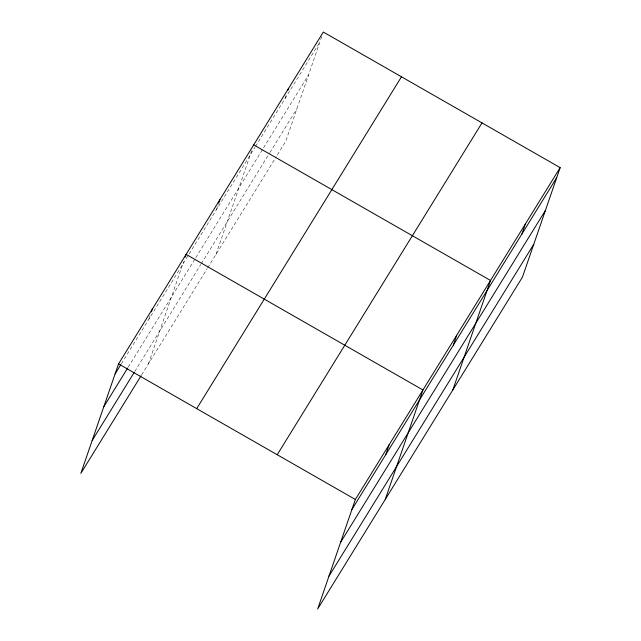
<?xml version="1.0" encoding="UTF-8"?>
<svg xmlns="http://www.w3.org/2000/svg" width="641" height="641" viewBox="0 0 641 641"><rect width="100%" height="100%" fill="white"/><g stroke="black" fill="none" stroke-linecap="round" stroke-linejoin="round"><path stroke-width="0.48" stroke-dasharray="3.21 2.4" d="M148.896 319.138L150.459 314.587M148.432 363.856L183.622 261.656M216.474 209.631L218.349 204.175M216.009 254.349L251.825 150.331M285.077 98.466L286.327 94.828M321.766 36.593L285.638 141.525L276.8 155.835M121.341 363.784L254.934 147.294M255.455 146.452L319.883 42.05M128.232 367.125L195.289 258.459M195.809 257.618L308.585 74.877M134.786 371.46L200.801 264.485M201.322 263.643L269.396 153.319M269.917 152.478L296.935 108.698M141.677 374.809L207.171 268.667M207.692 267.826L276.279 156.676"/><path stroke-width="0.96" d="M560.146 167.638L355.362 499.475L317.672 608.95L522.455 277.112L560.146 167.638L323.328 32.05L118.545 363.888L80.854 473.362L141.156 375.65M151.396 311.863L152.334 309.138M185.185 257.113L186.122 254.381L422.94 389.968L385.249 499.443M218.661 203.269L219.911 199.631M287.889 90.285L288.514 88.466M385.714 454.725L389.151 444.726M453.291 345.219L456.729 335.219M452.826 389.936L490.517 280.462L253.7 144.874M521.894 234.045L525.332 224.046M115.108 373.887L120.82 364.625M103.802 406.715L127.711 367.966M92.16 440.535L134.265 372.309M196.699 408.637L401.482 76.792M277.216 454.733L482 122.896M351.925 509.475L556.7 177.637M340.619 542.302L545.403 210.464M328.977 576.123L533.753 244.285M118.545 363.888L355.362 499.475"/></g></svg>
